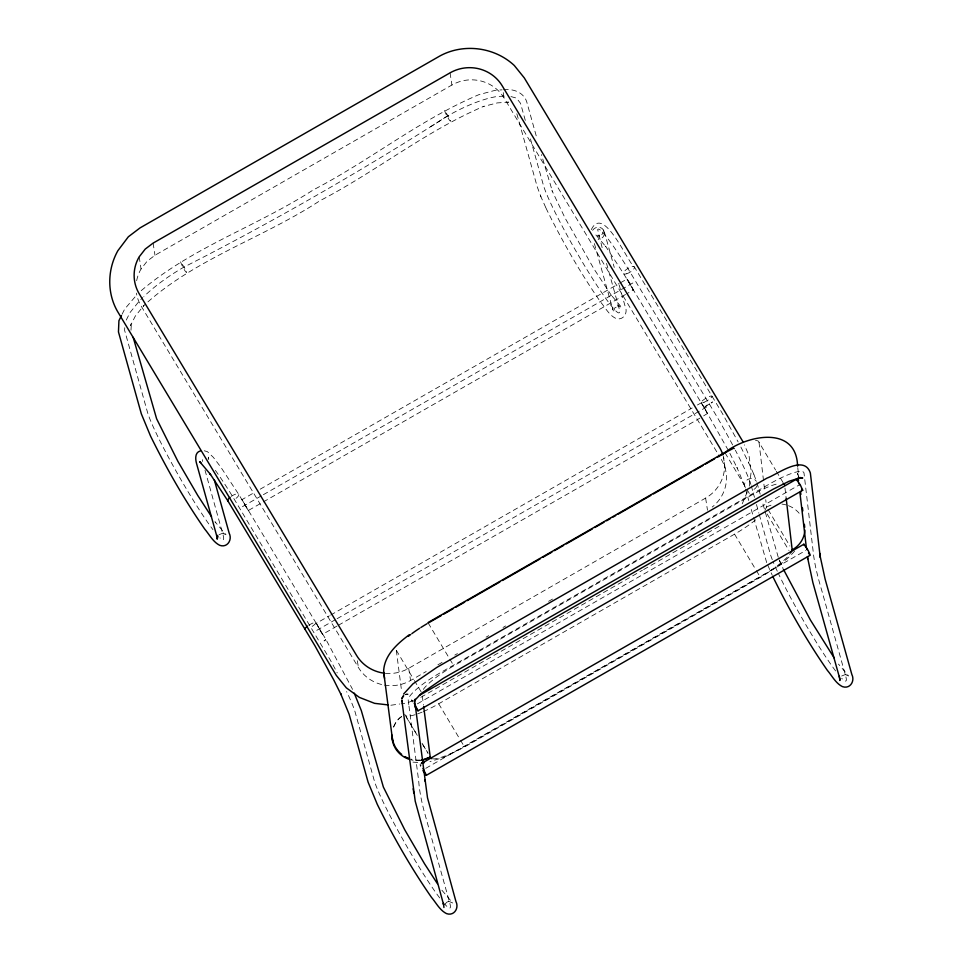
<?xml version="1.0" encoding="UTF-8"?>
<svg xmlns="http://www.w3.org/2000/svg" width="962" height="962" viewBox="0 0 962 962"><rect width="100%" height="100%" fill="white"/><g stroke="black" fill="none" stroke-linecap="round" stroke-linejoin="round"><path stroke-width="0.72" stroke-dasharray="4.81 3.61" d="M124.759 327.717L124.615 330.315L147.439 412.073A76.371 6.806 60.2 0 0 174.218 467.785A76.371 6.806 60.2 0 0 212.951 529.653M130.988 330.255L131.397 322.883L130.531 325.673L135.221 316.245L143.879 305.495L143.146 306.193C193.795 259.079 262.446 238.432 319.769 200.817C375.853 171.741 425.745 131.06 483.91 106.277L483.044 106.59L497.21 102.922L508.645 102.152L507.214 102.128L509.812 102.838M591.317 229.629C603.607 203.679 628.126 263.516 634.487 267.147L722.125 413.023L738.131 441.919M208.225 458.766L208.441 457.118L208.73 459.595M749.278 486.147L751.214 471.536L748.989 455.519L744.372 444.805M747.354 491.714L742.231 503.799M122.114 314.225L124.663 309.091L136.941 294.685M126.275 320.057L129.942 312.674L138.973 301.443A76.371 25.216 -31.6 0 1 142.797 297.547M764.91 510.269L766.594 507.07L765.728 499.711M444.781 904.316L447.102 901.995L450.276 901.166L448.352 901.105L452.753 903.005L441.738 890.03L442.472 891.065M136.652 280.676A38.179 37.049 -8.7 0 1 141.053 268.987L147.102 261.243L154.99 255.255L451.924 85.017A38.179 37.049 -8.8 0 1 504.076 97.992L719.78 456.854M794.72 550.937C785.341 562.145 772.606 569.913 760.257 577.44L463.66 747.498L444.54 757.07L429.93 761.615M141.222 290.656C192.135 247.366 257.527 225.986 313.384 189.851C369.961 160.522 420.226 119.396 479.004 94.625L495.262 90.308L502.08 89.851M430.531 126.768L447.522 115.993A76.371 25.216 -31.6 0 1 496.236 96.621L505.435 95.996M841.678 676.021L846.175 674.17L844.239 674.109L848.652 675.997L838.467 664.093M219.035 534.716L223.521 532.888L221.597 532.828L226.01 534.716L214.983 521.753L215.716 522.787M401.503 716.726L399.41 718.313A25.457 24.832 -7.4 0 0 393.181 728.306M401.539 716.582L399.495 718.073A25.457 24.327 16.7 0 0 393.35 727.681M447.522 115.993L425.962 129.666A1052.861 347.667 -31.6 0 1 205.772 255.904L183.574 267.328A76.371 25.216 -31.6 0 0 143.819 296.549M706.565 407.034L336.435 619.083M625.528 294.48L248.196 510.582L241.991 499.627L255.002 492.171M260.197 489.189L619.143 283.513M620.442 282.768L627.116 279.04L630.387 283.814L633.333 290.007L626.827 293.735M242.436 506.685L262.085 495.418M263.396 494.672L632.888 282.948M337.025 626.058L322.715 634.259L321.597 633.14L316.33 623.28L329.341 615.836M330.639 615.091L692.183 407.972M697.39 404.99L701.466 402.753L707.635 413.347L701.178 417.448M316.775 630.338L335.137 619.829M338.323 625.312L699.867 418.193M385.353 673.316A38.179 37.049 -8.7 0 0 408.682 668.313L705.627 498.075A38.179 37.061 -8.5 0 0 723.628 457.503M384.391 685.1A38.179 37.061 -8.8 0 0 410.57 680.483L426.19 671.512M437.902 664.79L443.121 661.808M454.834 655.086L457.443 653.595M486.099 637.169L488.696 635.666M503.03 627.452L505.627 625.961M548.605 601.322L552.513 599.085M423.304 689.429A38.179 7.756 -30.9 0 1 453.811 665.824L750.649 495.634A38.179 7.756 -30.9 0 1 778.523 483.645M420.827 697.306L642.351 570.298M643.65 569.552L690.56 542.652M691.87 541.907L706.204 533.694M707.503 532.948L720.538 525.468M417.388 703.847L799.506 484.764M423.364 711.579A38.083 7.732 -30.9 0 0 438.696 703.787L734.559 534.163A37.229 7.564 -30.9 0 0 756.036 519.54M425.757 768.337L805.795 550.444M432.647 758.838A38.083 7.732 -30.9 0 0 464.285 746.572L760.148 576.935A37.229 7.564 -30.9 0 0 789.958 553.908M412.626 700.697L407.166 702.969L401.238 703.787M390.873 705.242L399.759 704.004M503.487 89.767C512.686 88.468 523.28 91.991 526.623 101.479L537.049 138.817M707.671 413.72L701.286 402.753M316.33 623.28L322.715 634.259M633.333 290.007L626.947 279.04M241.991 499.627L248.376 510.594M412.938 762.108L419.372 762.65M204.257 450.781L207.383 451.647L213.311 457.299L220.875 467.219L238.792 494.48L325.926 639.453L352.573 689.393M510.942 96.573L516.462 98.1L520.526 103.319L525.733 121.97M704.713 408.489L704.485 408.237A6.361 1.299 -30.9 0 1 709.643 403.391L709.8 403.679A6.361 1.299 -30.9 0 0 704.485 408.237L727.813 449.494M412.71 700.973L411.592 699.855L412.349 701.959M420.514 764.73L421.067 765.463M381.613 684.523A38.179 37.061 -8.8 0 1 358.405 667.496L141.161 306.072A38.179 37.049 -8.7 0 1 136.436 293.109M755.519 440.572A38.179 7.756 -30.9 0 1 759.03 442.352L775.588 470.033M776.346 471.296L783.116 482.611M768.097 509.583L789.922 546.067M704.316 407.96L623.484 273.461L605.531 246.14L606.264 247.174L595.25 234.199L599.663 236.087L597.739 236.027L602.224 234.175L604.064 229.677L604.473 233.165M767.171 514.045L788.996 550.529M725.047 452.861L746.127 488.083M746.885 489.345L750.649 495.634M734.559 534.163L755.627 569.384M756.385 570.646L760.148 576.935M428.222 623.039L453.811 665.824M438.696 703.787L459.764 739.02M460.521 740.271L464.285 746.572M396.32 650.312L413.636 679.28M414.382 680.519L421.152 691.858M404.725 714.285L417.52 735.677M422.041 743.229L428.054 753.294L421.933 743.289M406.12 716.87L417.508 735.738M740.884 447.053L748.797 463.011M729.881 453.355L737.337 468.314L736.892 467.328L744.744 486.183M545.983 208.045L546.428 209.031C562.289 241.258 580.146 272.571 600.625 302.092C605.326 307.587 608.958 315.007 615.668 318.338C623.256 321.092 628.463 312.818 625.072 306.144L618.674 283.201M753.811 474.218L756.541 481.481M516.834 113.769L537.241 186.832L540.957 196.825M748.34 462.025L754.376 475.481M779.28 560.076L782.852 568.025M779.328 560.173L782.972 568.302M767.712 565.115L772.173 575.072M540.391 195.575L546.428 209.031M420.719 766.449L419.997 764.718M798.532 476.43L797.666 473.316L798.015 476.298M778.258 557.251L762.193 501.346M750.865 484.427L748.316 477.368A76.371 6.806 60.2 0 0 735.377 450.204M766.69 562.602L750.757 507.72M756.974 482.683L760.184 494.167M751.262 485.858L754.473 497.354M756.469 504.533L758.886 513.155M759.283 514.586L770.105 553.366A76.371 6.806 60.2 0 0 772.618 560.509M745.55 489.045L748.749 500.541M604.256 231.589L614.261 267.436M602.128 247.619L597.691 229.653A76.371 6.806 60.2 0 1 628.992 270.298L716.618 416.173A76.371 6.806 60.2 0 1 734.752 448.977M606.529 263.396L618.939 307.84A76.371 6.806 60.2 0 1 588.167 271.621A76.371 6.806 60.2 0 1 543.362 185.077L529.737 136.315M594.396 243.578L612.806 309.536L612.59 307.948L613.095 312.229L614.934 307.744L619.42 305.892L617.496 305.832L621.909 307.72L610.894 294.745L611.628 295.779L593.674 268.458L564.898 217.701L551.96 190.536L552.525 191.799L541.45 154.605M204.99 470.117L223.028 534.836A76.371 6.806 60.2 0 1 219.937 537.902M723.292 456.168L725.156 468.326M705.627 498.075L707.491 510.233M503.246 92.592L504.076 97.992M450.048 72.859L451.924 85.017M408.682 668.325L410.558 680.471M357.359 660.75L358.405 667.496M153.114 243.109L154.99 255.255M139.189 256.842L141.053 268.987M422.294 696.091L423.448 705.026M408.778 704.569L408.201 700.144A38.179 7.756 -30.9 0 1 440.115 672.847L770.033 483.682A38.179 7.756 -30.9 0 1 804.016 473.172L813.575 554.954A791.401 70.515 60.2 0 0 817.303 574.29L818.121 577.525A791.401 70.515 60.2 0 0 822.089 591.57L845.694 676.118A76.371 6.806 60.2 0 1 841.69 678.27M408.97 706.048L418.735 781.336A1008.621 152.345 49.6 0 0 425 814.369L449.783 903.114A76.371 6.806 60.2 0 1 444.769 904.172M396.32 650.336L401.719 692.027M202.369 459.644L202.597 461.483M797.751 467.664L798.797 476.611M784.968 488.071L786.17 498.364M759.03 442.352L764.874 492.364M835.617 670.935A76.371 6.806 60.2 0 1 778.679 574.158M777.284 571.2A76.371 6.806 60.2 0 1 773.207 561.964M439.706 897.931A76.371 6.806 60.2 0 1 400.962 836.062A76.371 6.806 60.2 0 1 374.194 780.35L355.194 712.349A76.311 6.794 60.2 0 0 346.621 691.57M215.38 470.37A76.202 6.794 60.2 0 1 233.297 497.631L330.231 659.908A76.311 6.794 60.2 0 1 337.229 672.895M756.95 485.726A6.373 5.832 -18 0 1 750.793 490.307M745.358 487.578A6.373 5.832 -18 0 1 747.763 479.449A6.373 5.832 -18 0 1 756.372 481.277M592.616 230.315A6.373 6.109 -12.1 0 1 603.619 230.122A6.373 6.109 -12.1 0 1 598.148 239.406M231.277 496.356A6.385 2.177 -31.7 0 1 238.684 494.215A6.385 2.177 -31.7 0 1 233.91 499.795M308.802 625.264A6.361 1.371 -31 0 1 315.837 622.558A6.361 1.371 -31 0 1 310.606 627.356M721.32 459.427A38.179 37.049 -8.9 0 1 712.205 507.046M766.594 507.07A25.709 24.639 14.9 0 1 772.739 504.701M781.998 504.112A25.709 24.639 14.9 0 1 785.942 504.87M422.09 712.12A38.083 7.732 -30.9 0 1 416.39 714.297M415.103 714.706A38.083 7.732 -30.9 0 1 406.108 715.86M421.476 760.233A25.457 24.832 -7.4 0 1 410.906 759.8M788.479 505.687A25.361 24.303 14.9 0 1 800.769 515.391M420.298 760.016A25.457 24.327 16.7 0 1 411.087 759.138M325.673 639.754L324.134 640.884L325.673 639.754M712.409 402.008L711.231 402.91L712.409 402.008M406.541 694.155L405.014 694.756A6.361 6.205 -7.2 0 1 406.541 694.155L409.848 694.167L406.541 694.155M180.555 261.844C185.185 274.326 191.606 277.597 180.555 261.844M444.492 110.51C449.158 122.883 455.555 126.443 444.492 110.51M704.04 402.272A6.361 1.371 -31 0 0 712.096 396.284A6.361 1.371 -31 0 0 703.667 399.747A6.361 1.371 -31 0 0 704.04 402.272M626.767 273.749A6.385 2.164 -31.7 0 0 634.499 267.135A6.385 2.164 -31.7 0 0 625.685 270.021A6.385 2.164 -31.7 0 0 626.767 273.749"/><path stroke-width="1.44" d="M840.054 678.871L839.85 680.519L839.333 676.238M383.622 671.62C384.054 655.399 397.27 643.758 409.271 634.752M414.574 700.144L414.357 701.731L415.127 699.206L414.514 700.613L421.236 693.53L443.338 678.318L773.075 489.261L789.081 481.24L800.973 477.561L799.518 477.861L802.753 477.994L801.154 477.861M218.025 536.038L217.184 539.213L216.666 534.932L216.895 536.507L196.452 463.167C195.286 458.838 194.889 452.32 200.385 450.913M121.477 315.512L118.927 320.695L118.458 331.914L141.33 413.84L150.529 436.039C166.39 468.253 184.235 499.555 204.714 529.076C209.403 534.583 213.035 541.979 219.733 545.322C227.321 548.087 232.551 539.838 229.172 533.152L214.346 479.942M790.499 553.042L792.183 549.843A25.709 24.639 14.9 0 0 804.04 535.125A25.361 24.303 14.9 0 0 804.869 530.062M403.583 694.047L412.963 683.838L436.88 667.375L767.003 478.102C777.356 474.41 804.088 453.751 810.365 473.027L820.249 557.287L819.708 553.282L819.937 554.894M428.114 622.534L725.697 451.924C747.835 434.956 796.488 425.264 797.582 466.173M428.222 623.039L441.245 615.584M443.843 614.081L452.958 608.862M455.567 607.371L464.682 602.14M467.279 600.649L499.831 581.986M502.429 580.495L540.187 558.85M542.784 557.359L551.899 552.128M554.509 550.637L563.624 545.418M566.221 543.927L592.255 528.992M594.865 527.501L603.98 522.27M606.577 520.779L610.485 518.542M613.095 517.051L615.692 515.56M618.301 514.069L650.841 495.406M653.451 493.915L691.209 472.27M693.806 470.767L702.921 465.548M705.519 464.057L714.634 458.826M717.243 457.335L725.047 452.861A38.179 7.756 -30.9 0 1 733.621 448.244M419.396 695.382L796.308 479.28L800.576 485.509L802.693 490.247L417.989 710.822L414.959 706.721M421.476 760.233A25.457 24.832 -7.4 0 0 424.086 759.667L430.315 757.07L431.697 758.645L430.242 757.154L423.653 706.517M421.26 763.6L803.895 544.215L808.164 550.444L810.281 555.182L426.346 775.312L423.737 771.933M430.242 757.154L424.218 759.391A25.457 24.327 16.7 0 1 421.621 759.872M802.693 490.247L801.587 489.141M421.741 762.734L424.11 762.818M387.902 704.893L374.579 703.342L359.379 697.402L346.32 687.83L336.315 675.432L117.4 311.207C106.806 292.628 107.479 269.228 117.869 250.697L128.355 236.772L140.079 227.874L439.79 56.036C463.516 43.001 494.552 47.03 514.297 65.5L524.302 77.91L743.217 442.135M200.89 462.626L199.615 461.604L210.606 474.555L209.872 473.52L227.802 500.781L314.923 645.767L333.67 679.773L341.125 694.72L340.68 693.734L349.086 714.117L368.085 782.118L377.272 804.316C393.133 836.531 410.99 867.844 431.469 897.354C436.147 902.861 439.79 910.256 446.488 913.599C454.076 916.365 459.307 908.116 455.916 901.43L427.501 797.811L414.55 700.023M808.477 553.054L809.174 554.076M834.162 657.912L810.401 619.997L783.441 569.36M211.508 516.642L197.763 495.466L177.922 461.399L156.614 418.771L133.177 337.313M437.421 883.693L424.507 863.744L404.677 829.677L383.369 787.048L361.315 710.593L354.244 693.133M422.979 768.446L426.346 775.312M422.907 770.538L423.328 771.223M414.201 703.246L417.989 710.822M772.739 576.322L773.183 577.308C789.044 609.535 806.902 640.848 827.38 670.382C832.082 675.865 835.701 683.297 842.411 686.615C850.011 689.369 855.206 681.108 851.827 674.434L825.131 579.136L820.033 555.687M796.608 480.375L796.308 479.28M804.208 545.31L803.895 544.215M839.561 677.813L812.878 582.587L807.539 557.443M402.068 701.791L401.827 700.083L415.223 801.178L443.638 904.797L443.422 903.222L443.939 907.491M384.559 678.378L383.67 671.957L392.845 742.255M424.879 779.689L425.096 781.288M413.143 788.792L413.359 790.379M413.528 791.401L413.744 792.977M807.431 556.625L807.755 559.042M800.54 491.522L800.889 494.504M802.464 507.912L802.813 510.894M804.376 524.314L804.725 527.296M799.338 483.381L799.506 484.764M806.926 548.316L807.094 549.699M798.183 477.777L798.532 480.747M799.915 492.628L806.348 547.594M786.17 498.364L792.183 549.843M228.126 501.25A6.385 2.177 -31.7 0 1 230.014 497.33M305.146 629.304A6.361 1.371 -31 0 1 307.491 626.178M722.895 454.858A38.179 37.061 -8.5 0 0 719.444 447.27L502.212 85.834A38.179 37.049 -8.8 0 0 450.048 72.859L153.114 243.109L145.226 249.086L139.189 256.842A38.179 37.049 -8.8 0 0 139.286 293.915L356.529 655.35A38.179 37.049 -8.7 0 0 383.934 673.147M783.236 483.597A38.179 7.756 -30.9 0 1 784.619 485.137M408.369 636.303A38.179 7.756 -30.9 0 1 410.678 634.523M411.868 633.633A38.179 7.756 -30.9 0 1 419.721 628.234M420.899 627.477A38.179 7.756 -30.9 0 1 426.996 623.749M409.644 759.439A25.457 24.832 -7.4 0 1 391.967 735.978M408.561 758.309A25.457 24.327 16.7 0 1 404.954 756.589M401.659 754.352A25.457 24.327 16.7 0 1 395.622 747.474M394.985 746.344A25.457 24.327 16.7 0 1 393.434 742.76M393.061 741.534A25.457 24.327 16.7 0 1 392.159 735.196M402.056 698.58L402.044 698.484A6.385 6.181 6.7 0 1 403.691 695.73A6.361 6.205 -7.2 0 0 402.056 698.58"/></g></svg>
